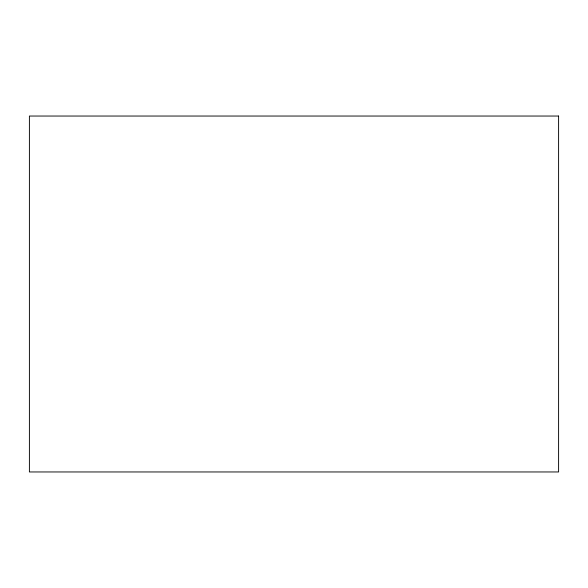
<?xml version="1.0" encoding="UTF-8"?>
<svg xmlns="http://www.w3.org/2000/svg" width="588" height="588" viewBox="0 0 588 588"><rect width="100%" height="100%" fill="white"/><g stroke="black" fill="none" stroke-linecap="round" stroke-linejoin="round"><path stroke-width="0.88" d="M558.6 116.042L29.4 116.042L29.4 471.958L558.6 471.958L558.6 116.042"/></g></svg>
